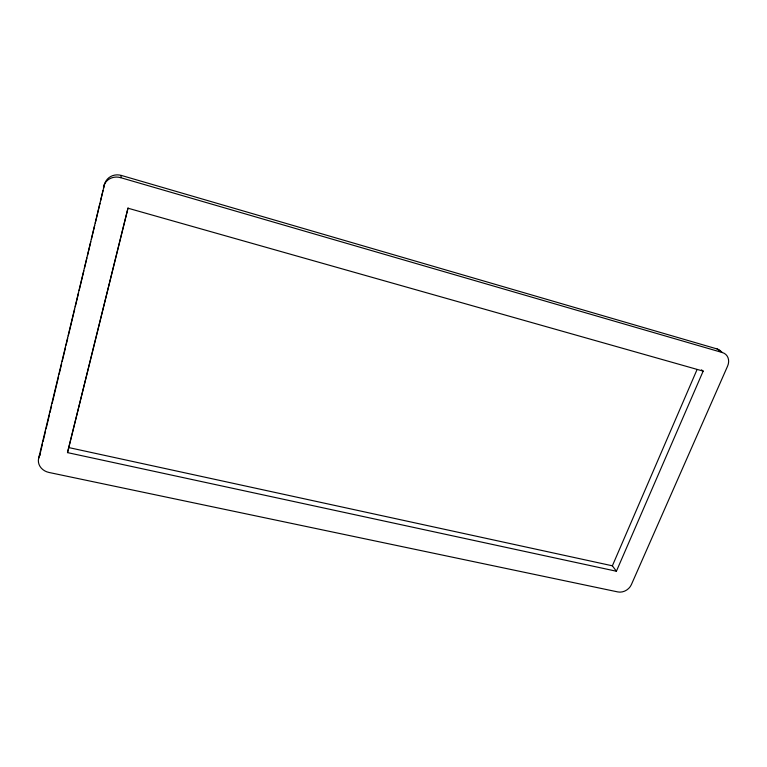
<?xml version="1.0" encoding="UTF-8"?>
<svg xmlns="http://www.w3.org/2000/svg" width="767" height="767" viewBox="0 0 767 767"><rect width="100%" height="100%" fill="white"/><g stroke="black" fill="none" stroke-linecap="round" stroke-linejoin="round"><path stroke-width="1.15" d="M38.628 458.378L104.417 184.703A14.381 13.442 33.9 0 1 121.407 175.451L717.059 348.947L722.409 352.561A11.946 9.961 -46.6 0 1 727.595 366.099L631.356 584.665A10.92 8.868 -33.2 0 1 617.818 591.923L48.963 472.453A13.346 11.639 6.8 0 1 38.628 458.378L40.248 453.278A13.202 11.534 7 0 0 39.97 455.521M40.526 452.108L42.463 443.968M43.019 441.648L45.521 431.179M46.078 428.858L49.414 414.909M49.97 412.579L51.638 405.609M52.194 403.279L58.58 376.539M59.136 374.21L61.638 363.75M62.194 361.42L65.521 347.47M66.077 345.15L67.745 338.17M68.301 335.85L74.696 309.101M75.252 306.781L78.579 292.831M79.135 290.501L83.862 270.741M84.418 268.412L86.92 257.952M87.476 255.622L90.803 241.672M91.359 239.342L94.696 225.393M95.252 223.072L99.978 203.303M100.535 200.973L103.027 190.513M103.583 188.193L104.417 184.703M67.496 452.607L127.955 208.193L703.166 371.113L616.4 571.233L67.496 452.607L128.07 207.972M103.44 187.023A14.544 13.595 33.5 0 1 120.63 177.656L121.407 175.451M616.4 571.233L612.373 565.806L697.078 369.512M68.8 447.583L612.373 565.806M120.63 177.656L722.409 352.561M701.45 369.847L703.166 371.113M717.059 348.947A11.821 9.885 -46.7 0 1 721.728 352.321"/></g></svg>
